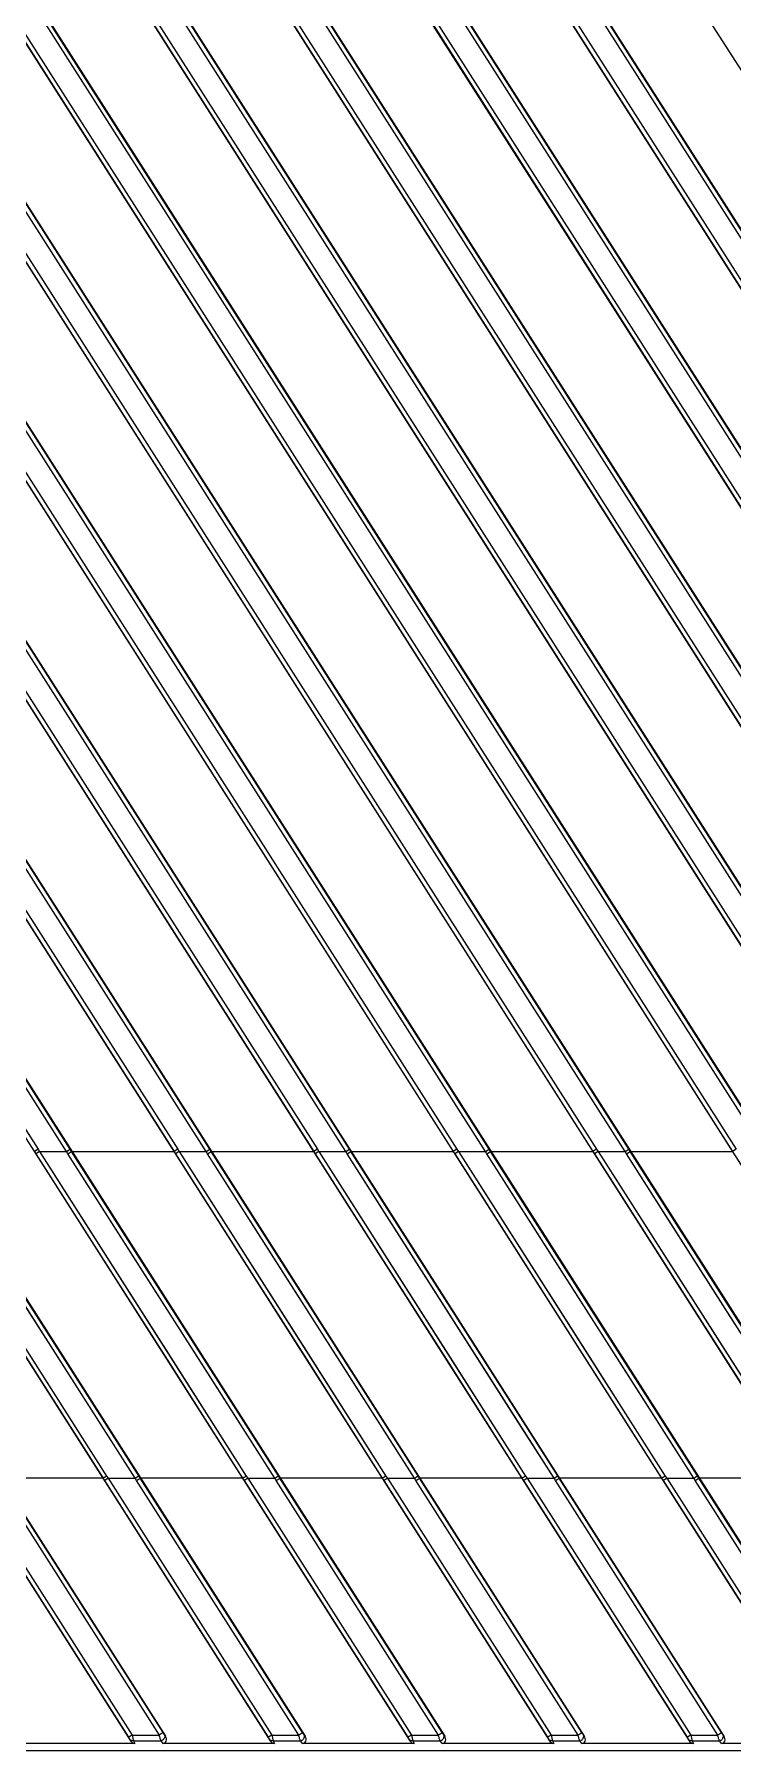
# Model space of a CAD drawing. Header units: millimetres. Extents: x 3299 to 14264, y 1863 to 5555.
# Drawn here: x 4521.5 to 4569.5, y 2501.5 to 2619.7 of the extents above; entities that cross this region are included whole.
import ezdxf

# ---------------------------------------------------------------- set-up
doc = ezdxf.new("R2010")
doc.units = ezdxf.units.MM

msp = doc.modelspace()

# ---------------------------------------------------------------- linework, layer by layer
at = {"color": 7, "linetype": 'Continuous'}
for p, q in [((4448.60312, 2807.84093), (4643.43095, 2502.02249)), ((4447.43, 2798.70152), (4636.11052, 2502.53242)), ((4446.91015, 2795.42296), (4633.71299, 2502.20125)), ((4447.43, 2783.62613), (4626.50644, 2502.53242)), ((4446.91015, 2780.34757), (4624.10891, 2502.20125)), ((4447.43, 2768.55075), (4616.90236, 2502.53242)), ((4446.91015, 2765.27218), (4614.50482, 2502.20125)), ((4447.43, 2753.47536), (4607.29828, 2502.53242)), ((4446.91015, 2750.1968), (4604.90074, 2502.20125)), ((4447.43, 2738.39997), (4597.6942, 2502.53242)), ((4446.91015, 2735.12141), (4595.29666, 2502.20125)), ((4610.10104, 2542.76609), (4487.56876, 2735.10324)), ((4610.35309, 2542.92666), (4487.82081, 2735.26381)), ((4487.56876, 2731.63856), (4607.89379, 2542.76609)), ((4487.82081, 2731.79913), (4608.14585, 2542.92666)), ((4447.43, 2723.32458), (4588.09012, 2502.53242)), ((4446.91015, 2720.04602), (4585.69258, 2502.20125)), ((4600.49696, 2542.76609), (4487.56876, 2720.02785)), ((4600.74901, 2542.92666), (4487.82081, 2720.18842)), ((4487.56876, 2716.56317), (4598.28971, 2542.76609)), ((4487.82081, 2716.72374), (4598.54177, 2542.92666)), ((4447.43, 2708.24919), (4578.48603, 2502.53242)), ((4446.91015, 2704.97063), (4576.0885, 2502.20125)), ((4590.89287, 2542.76609), (4487.56876, 2704.95246)), ((4591.14493, 2542.92666), (4487.82081, 2705.11304)), ((4487.56876, 2701.48778), (4588.68563, 2542.76609)), ((4487.82081, 2701.64836), (4588.93768, 2542.92666)), ((4447.43, 2693.17381), (4568.88195, 2502.53242)), ((4581.54085, 2542.92666), (4487.82081, 2690.03765)), ((4446.91015, 2689.89524), (4566.48442, 2502.20125)), ((4581.28879, 2542.76609), (4487.56876, 2689.87707)), ((4487.82081, 2686.57297), (4579.3336, 2542.92666)), ((4487.56876, 2686.41239), (4579.08155, 2542.76609)), ((4447.43, 2678.09842), (4559.27787, 2502.53242)), ((4446.91015, 2674.81986), (4556.88034, 2502.20125)), ((4571.68471, 2542.76609), (4487.56876, 2674.80168)), ((4571.93677, 2542.92666), (4487.82081, 2674.96226)), ((4487.56876, 2671.337), (4569.47747, 2542.76609)), ((4487.82081, 2671.49758), (4569.72952, 2542.92666)), ((4447.43, 2663.02303), (4549.67379, 2502.53242)), ((4446.91015, 2659.74447), (4547.27626, 2502.20125)), ((4562.08063, 2542.76609), (4487.56876, 2659.7263)), ((4562.33269, 2542.92666), (4487.82081, 2659.88687)), ((4487.56876, 2656.26162), (4559.87339, 2542.76609)), ((4487.82081, 2656.42219), (4560.12544, 2542.92666)), ((4447.43, 2647.94764), (4540.06971, 2502.53242)), ((4446.91015, 2644.66908), (4537.67217, 2502.20125)), ((4552.47655, 2542.76609), (4487.56876, 2644.65091)), ((4552.7286, 2542.92666), (4487.82081, 2644.81149)), ((4487.56876, 2641.18623), (4550.2693, 2542.76609)), ((4487.82081, 2641.34681), (4550.52136, 2542.92666)), ((4447.43, 2632.87225), (4530.46563, 2502.53242)), ((4446.91015, 2629.59369), (4528.06809, 2502.20125)), ((4542.87247, 2542.76609), (4487.56876, 2629.57552)), ((4543.12452, 2542.92666), (4487.82081, 2629.7361)), ((4487.82081, 2626.27142), (4540.91728, 2542.92666)), ((4487.56876, 2626.11084), (4540.66522, 2542.76609)), ((4533.26839, 2542.76609), (4487.56876, 2614.50013)), ((4533.52044, 2542.92666), (4487.82081, 2614.66071)), ((4487.56876, 2611.03545), (4531.06114, 2542.76609)), ((4487.82081, 2611.19603), (4531.3132, 2542.92666)), ((4523.66431, 2542.76609), (4487.56876, 2599.42475)), ((4523.91636, 2542.92666), (4487.82081, 2599.58532)), ((4487.82081, 2596.12064), (4521.70912, 2542.92666)), ((4511.95529, 2542.6055), (4526.17754, 2520.28247)), ((4512.20734, 2542.76609), (4526.429, 2520.4291)), ((4528.38364, 2520.26919), (4514.16253, 2542.6054)), ((4528.63628, 2520.44382), (4514.41458, 2542.76609)), ((4521.70912, 2542.92666), (4521.45706, 2542.76609)), ((4521.45706, 2542.76609), (4521.55937, 2542.6055)), ((4521.81142, 2542.76609), (4521.55937, 2542.6055)), ((4521.55937, 2542.6055), (4535.78162, 2520.28247)), ((4521.55937, 2542.6055), (4526.07596, 2535.51633)), ((4521.70912, 2542.92666), (4521.81142, 2542.76609)), ((4521.81142, 2542.76609), (4536.03309, 2520.4291)), ((4521.81142, 2542.76609), (4526.32782, 2535.67248)), ((4521.81142, 2542.76609), (4523.66431, 2542.76609)), ((4523.66431, 2542.76609), (4523.91636, 2542.92666)), ((4523.76661, 2542.6054), (4523.66431, 2542.76609)), ((4523.76661, 2542.6054), (4524.01866, 2542.76609)), ((4537.98772, 2520.26919), (4523.76661, 2542.6054)), ((4528.96785, 2534.43615), (4523.76661, 2542.6054)), ((4524.01866, 2542.76609), (4523.91636, 2542.92666)), ((4538.24036, 2520.44382), (4524.01866, 2542.76609)), ((4529.22012, 2534.60193), (4524.01866, 2542.76609)), ((4524.01866, 2542.76609), (4531.06114, 2542.76609)), ((4531.3132, 2542.92666), (4531.06114, 2542.76609)), ((4531.06114, 2542.76609), (4531.16345, 2542.6055)), ((4531.4155, 2542.76609), (4531.16345, 2542.6055)), ((4531.16345, 2542.6055), (4545.38571, 2520.28247)), ((4531.16345, 2542.6055), (4535.68004, 2535.51633)), ((4531.3132, 2542.92666), (4531.4155, 2542.76609)), ((4531.4155, 2542.76609), (4545.63717, 2520.4291)), ((4531.4155, 2542.76609), (4535.9319, 2535.67248)), ((4531.4155, 2542.76609), (4533.26839, 2542.76609)), ((4533.26839, 2542.76609), (4533.52044, 2542.92666)), ((4533.37069, 2542.6054), (4533.26839, 2542.76609)), ((4533.37069, 2542.6054), (4533.62274, 2542.76609)), ((4547.5918, 2520.26919), (4533.37069, 2542.6054)), ((4538.57193, 2534.43615), (4533.37069, 2542.6054)), ((4533.62274, 2542.76609), (4533.52044, 2542.92666)), ((4547.84444, 2520.44382), (4533.62274, 2542.76609)), ((4538.8242, 2534.60193), (4533.62274, 2542.76609)), ((4533.62274, 2542.76609), (4540.66522, 2542.76609)), ((4540.91728, 2542.92666), (4540.66522, 2542.76609)), ((4540.66522, 2542.76609), (4540.76753, 2542.6055)), ((4541.01958, 2542.76609), (4540.76753, 2542.6055)), ((4540.76753, 2542.6055), (4545.28412, 2535.51633)), ((4540.76753, 2542.6055), (4554.98979, 2520.28247)), ((4540.91728, 2542.92666), (4541.01958, 2542.76609)), ((4541.01958, 2542.76609), (4545.53598, 2535.67248)), ((4541.01958, 2542.76609), (4555.24125, 2520.4291)), ((4541.01958, 2542.76609), (4542.87247, 2542.76609)), ((4542.87247, 2542.76609), (4543.12452, 2542.92666)), ((4542.97477, 2542.6054), (4542.87247, 2542.76609)), ((4542.97477, 2542.6054), (4543.22682, 2542.76609)), ((4557.19588, 2520.26919), (4542.97477, 2542.6054)), ((4543.22682, 2542.76609), (4543.12452, 2542.92666)), ((4557.44852, 2520.44382), (4543.22682, 2542.76609)), ((4548.42828, 2534.60193), (4543.22682, 2542.76609)), ((4543.22682, 2542.76609), (4550.2693, 2542.76609)), ((4550.52136, 2542.92666), (4550.2693, 2542.76609)), ((4550.2693, 2542.76609), (4550.37161, 2542.6055)), ((4550.62366, 2542.76609), (4550.37161, 2542.6055)), ((4550.37161, 2542.6055), (4564.59387, 2520.28247)), ((4550.52136, 2542.92666), (4550.62366, 2542.76609)), ((4550.62366, 2542.76609), (4564.84533, 2520.4291)), ((4550.62366, 2542.76609), (4555.14006, 2535.67248)), ((4550.62366, 2542.76609), (4552.47655, 2542.76609)), ((4552.47655, 2542.76609), (4552.7286, 2542.92666)), ((4552.57885, 2542.6054), (4552.47655, 2542.76609)), ((4552.57885, 2542.6054), (4552.83091, 2542.76609)), ((4566.79996, 2520.26919), (4552.57885, 2542.6054)), ((4557.78009, 2534.43615), (4552.57885, 2542.6054)), ((4552.83091, 2542.76609), (4552.7286, 2542.92666)), ((4567.0526, 2520.44382), (4552.83091, 2542.76609)), ((4552.83091, 2542.76609), (4559.87339, 2542.76609)), ((4560.12544, 2542.92666), (4559.87339, 2542.76609)), ((4559.87339, 2542.76609), (4559.97569, 2542.6055)), ((4560.22774, 2542.76609), (4559.97569, 2542.6055)), ((4559.97569, 2542.6055), (4574.19795, 2520.28247)), ((4559.97569, 2542.6055), (4564.49228, 2535.51633)), ((4560.12544, 2542.92666), (4560.22774, 2542.76609)), ((4560.22774, 2542.76609), (4574.44941, 2520.4291)), ((4560.22774, 2542.76609), (4564.74414, 2535.67248)), ((4560.22774, 2542.76609), (4562.08063, 2542.76609)), ((4562.08063, 2542.76609), (4562.33269, 2542.92666)), ((4562.18293, 2542.6054), (4562.08063, 2542.76609)), ((4562.18293, 2542.6054), (4562.43499, 2542.76609)), ((4576.40404, 2520.26919), (4562.18293, 2542.6054)), ((4562.43499, 2542.76609), (4562.33269, 2542.92666)), ((4576.65669, 2520.44382), (4562.43499, 2542.76609)), ((4567.63644, 2534.60193), (4562.43499, 2542.76609)), ((4562.43499, 2542.76609), (4569.47747, 2542.76609)), ((4569.72952, 2542.92666), (4569.47747, 2542.76609)), ((4526.07596, 2535.51633), (4530.58266, 2528.44267)), ((4526.32782, 2535.67248), (4530.83434, 2528.5944)), ((4535.68004, 2535.51633), (4540.18674, 2528.44267)), ((4535.9319, 2535.67248), (4540.43842, 2528.5944)), ((4545.28412, 2535.51633), (4549.79082, 2528.44267)), ((4545.53598, 2535.67248), (4550.0425, 2528.5944)), ((4564.49228, 2535.51633), (4568.99899, 2528.44267)), ((4564.74414, 2535.67248), (4569.25066, 2528.5944)), ((4523.87002, 2527.35845), (4519.36377, 2534.43615)), ((4533.4741, 2527.35845), (4528.96785, 2534.43615)), ((4533.72656, 2527.52866), (4529.22012, 2534.60193)), ((4543.07819, 2527.35845), (4538.57193, 2534.43615)), ((4543.33064, 2527.52866), (4538.8242, 2534.60193)), ((4552.93472, 2527.52866), (4548.42828, 2534.60193)), ((4562.28635, 2527.35845), (4557.78009, 2534.43615)), ((4554.89329, 2523.88574), (4550.47191, 2530.83012)), ((4564.74991, 2524.05812), (4560.32836, 2530.99816)), ((4521.23026, 2528.5944), (4526.429, 2520.4291)), ((4530.58266, 2528.44267), (4535.78162, 2520.28247)), ((4530.83434, 2528.5944), (4536.03309, 2520.4291)), ((4540.18674, 2528.44267), (4545.38571, 2520.28247)), ((4540.43842, 2528.5944), (4545.63717, 2520.4291)), ((4549.79082, 2528.44267), (4554.98979, 2520.28247)), ((4550.0425, 2528.5944), (4555.24125, 2520.4291)), ((4568.99899, 2528.44267), (4574.19795, 2520.28247)), ((4569.25066, 2528.5944), (4574.44941, 2520.4291)), ((4528.38364, 2520.26919), (4523.87002, 2527.35845)), ((4528.63628, 2520.44382), (4524.12248, 2527.52866)), ((4537.98772, 2520.26919), (4533.4741, 2527.35845)), ((4538.24036, 2520.44382), (4533.72656, 2527.52866)), ((4547.5918, 2520.26919), (4543.07819, 2527.35845)), ((4547.84444, 2520.44382), (4543.33064, 2527.52866)), ((4557.44852, 2520.44382), (4552.93472, 2527.52866)), ((4566.79996, 2520.26919), (4562.28635, 2527.35845)), ((4557.19588, 2520.26919), (4554.89329, 2523.88574)), ((4567.0526, 2520.44382), (4564.74991, 2524.05812)), ((4516.67527, 2520.12267), (4527.93164, 2502.45371)), ((4516.92673, 2520.26919), (4528.1831, 2502.60023)), ((4518.88143, 2520.10929), (4530.03593, 2502.60023)), ((4519.13407, 2520.28392), (4530.28858, 2502.77486)), ((4519.15015, 2520.29416), (4526.14572, 2520.29416)), ((4526.14572, 2520.29416), (4526.17754, 2520.28247)), ((4526.17754, 2520.28247), (4526.27935, 2520.12267)), ((4526.27935, 2520.12267), (4537.53572, 2502.45371)), ((4526.429, 2520.4291), (4526.53081, 2520.26919)), ((4526.53081, 2520.26919), (4537.78718, 2502.60023)), ((4526.53081, 2520.26919), (4528.38364, 2520.26919)), ((4528.48551, 2520.10929), (4528.38364, 2520.26919)), ((4539.64001, 2502.60023), (4528.48551, 2520.10929)), ((4528.73815, 2520.28392), (4528.63628, 2520.44382)), ((4528.75423, 2520.29416), (4528.73815, 2520.28392)), ((4539.89266, 2502.77486), (4528.73815, 2520.28392)), ((4528.75423, 2520.29416), (4535.7498, 2520.29416)), ((4535.7498, 2520.29416), (4535.78162, 2520.28247)), ((4535.78162, 2520.28247), (4535.88343, 2520.12267)), ((4535.88343, 2520.12267), (4547.1398, 2502.45371)), ((4536.03309, 2520.4291), (4536.13489, 2520.26919)), ((4536.13489, 2520.26919), (4547.39126, 2502.60023)), ((4536.13489, 2520.26919), (4537.98772, 2520.26919)), ((4538.08959, 2520.10929), (4537.98772, 2520.26919)), ((4549.24409, 2502.60023), (4538.08959, 2520.10929)), ((4538.34224, 2520.28392), (4538.24036, 2520.44382)), ((4538.35831, 2520.29416), (4538.34224, 2520.28392)), ((4549.49674, 2502.77486), (4538.34224, 2520.28392)), ((4538.35831, 2520.29416), (4545.35388, 2520.29416)), ((4545.35388, 2520.29416), (4545.38571, 2520.28247)), ((4545.38571, 2520.28247), (4545.48751, 2520.12267)), ((4545.48751, 2520.12267), (4556.74388, 2502.45371)), ((4545.63717, 2520.4291), (4545.73897, 2520.26919)), ((4545.73897, 2520.26919), (4556.99534, 2502.60023)), ((4545.73897, 2520.26919), (4547.5918, 2520.26919)), ((4547.69367, 2520.10929), (4547.5918, 2520.26919)), ((4558.84817, 2502.60023), (4547.69367, 2520.10929)), ((4547.94632, 2520.28392), (4547.84444, 2520.44382)), ((4547.9624, 2520.29416), (4547.94632, 2520.28392)), ((4559.10082, 2502.77486), (4547.94632, 2520.28392)), ((4547.9624, 2520.29416), (4554.95796, 2520.29416)), ((4554.95796, 2520.29416), (4554.98979, 2520.28247)), ((4554.98979, 2520.28247), (4555.09159, 2520.12267)), ((4555.09159, 2520.12267), (4566.34796, 2502.45371)), ((4555.24125, 2520.4291), (4555.34305, 2520.26919)), ((4555.34305, 2520.26919), (4566.59942, 2502.60023)), ((4555.34305, 2520.26919), (4557.19588, 2520.26919)), ((4557.29775, 2520.10929), (4557.19588, 2520.26919)), ((4568.45226, 2502.60023), (4557.29775, 2520.10929)), ((4557.5504, 2520.28392), (4557.44852, 2520.44382)), ((4557.56648, 2520.29416), (4557.5504, 2520.28392)), ((4568.7049, 2502.77486), (4557.5504, 2520.28392)), ((4557.56648, 2520.29416), (4564.56204, 2520.29416)), ((4564.56204, 2520.29416), (4564.59387, 2520.28247)), ((4564.59387, 2520.28247), (4564.69568, 2520.12267)), ((4564.69568, 2520.12267), (4575.95205, 2502.45371)), ((4564.84533, 2520.4291), (4564.94714, 2520.26919)), ((4564.94714, 2520.26919), (4576.20351, 2502.60023)), ((4564.94714, 2520.26919), (4566.79996, 2520.26919)), ((4566.90183, 2520.10929), (4566.79996, 2520.26919)), ((4578.05634, 2502.60023), (4566.90183, 2520.10929)), ((4567.15448, 2520.28392), (4567.0526, 2520.44382)), ((4567.17056, 2520.29416), (4567.15448, 2520.28392)), ((4578.30898, 2502.77486), (4567.15448, 2520.28392)), ((4567.17056, 2520.29416), (4574.16612, 2520.29416)), ((4528.02511, 2502.2926), (4528.06809, 2502.20125)), ((4528.1831, 2502.60023), (4530.03593, 2502.60023)), ((4528.27657, 2502.19746), (4528.3589, 2502.02249)), ((4528.27657, 2502.19746), (4530.14769, 2502.19746)), ((4530.14769, 2502.19746), (4530.28817, 2502.02249)), ((4530.40033, 2502.61375), (4530.46563, 2502.53242)), ((4537.62919, 2502.2926), (4537.67217, 2502.20125)), ((4537.78718, 2502.60023), (4539.64001, 2502.60023)), ((4537.88065, 2502.19746), (4537.96298, 2502.02249)), ((4537.88065, 2502.19746), (4539.75177, 2502.19746)), ((4539.89225, 2502.02249), (4539.75177, 2502.19746)), ((4540.06971, 2502.53242), (4540.00441, 2502.61375)), ((4547.23328, 2502.2926), (4547.27626, 2502.20125)), ((4547.39126, 2502.60023), (4549.24409, 2502.60023)), ((4547.48474, 2502.19746), (4547.56706, 2502.02249)), ((4547.48474, 2502.19746), (4549.35585, 2502.19746)), ((4549.49633, 2502.02249), (4549.35585, 2502.19746)), ((4549.67379, 2502.53242), (4549.6085, 2502.61375)), ((4556.83736, 2502.2926), (4556.88034, 2502.20125)), ((4556.99534, 2502.60023), (4558.84817, 2502.60023)), ((4557.08882, 2502.19746), (4557.17114, 2502.02249)), ((4557.08882, 2502.19746), (4558.95993, 2502.19746)), ((4559.10041, 2502.02249), (4558.95993, 2502.19746)), ((4559.27787, 2502.53242), (4559.21258, 2502.61375)), ((4566.44144, 2502.2926), (4566.48442, 2502.20125)), ((4566.59942, 2502.60023), (4568.45226, 2502.60023)), ((4566.6929, 2502.19746), (4566.77522, 2502.02249)), ((4566.6929, 2502.19746), (4568.56401, 2502.19746)), ((4568.70449, 2502.02249), (4568.56401, 2502.19746)), ((4568.88195, 2502.53242), (4568.81666, 2502.61375)), ((5046.32578, 2501.52311), (4446.32578, 2501.52311)), ((4528.3589, 2502.02249), (4520.68409, 2502.02249)), ((4537.96298, 2502.02249), (4530.28817, 2502.02249)), ((4547.56706, 2502.02249), (4539.89225, 2502.02249)), ((4557.17114, 2502.02249), (4549.49633, 2502.02249)), ((4566.77522, 2502.02249), (4559.10041, 2502.02249)), ((4576.3793, 2502.02249), (4568.70449, 2502.02249))]:
    msp.add_line(p, q, dxfattribs=at)
for points in [[(4524.12248, 2527.52866), (4519.61604, 2534.60193), (4517.14661, 2538.47792), (4514.41458, 2542.76609)], [(4550.47191, 2530.83012), (4545.70669, 2538.31455), (4542.97477, 2542.6054)], [(4550.37161, 2542.6055), (4554.8882, 2535.51633), (4557.09908, 2532.04616)], [(4560.32836, 2530.99816), (4555.56294, 2538.47792), (4552.83091, 2542.76609)], [(4569.68008, 2530.83012), (4564.91485, 2538.31455), (4562.18293, 2542.6054)], [(4555.14006, 2535.67248), (4559.64658, 2528.5944), (4562.11509, 2524.71729), (4564.84533, 2520.4291)], [(4574.35399, 2524.05812), (4569.93244, 2530.99816), (4567.63644, 2534.60193)], [(4518.68275, 2532.04616), (4523.44719, 2524.56798), (4526.17754, 2520.28247)], [(4557.09908, 2532.04616), (4561.86351, 2524.56798), (4564.59387, 2520.28247)]]:
    msp.add_lwpolyline(points, dxfattribs=at)
for centre, major_axis, ratio, start_param, end_param in [((4528.3095, 2502.38411), (-0.14927, 0.34104), 0.805683514, -4.521249927, -3.480622435), ((4530.20388, 2502.38411), (-0.2343, 0.31404), 0.765335152, -3.660420823, -1.66704961), ((4537.91358, 2502.38411), (-0.14927, 0.34104), 0.805683514, -4.521249927, -3.480622435), ((4539.80796, 2502.38411), (-0.2343, 0.31404), 0.765335152, -3.660420823, -1.66704961), ((4547.51767, 2502.38411), (-0.14927, 0.34104), 0.805683514, -4.521249927, -3.480622435), ((4549.41204, 2502.38411), (-0.2343, 0.31404), 0.765335152, -3.660420823, -1.66704961), ((4557.12175, 2502.38411), (-0.14927, 0.34104), 0.805683514, -4.521249927, -3.480622435), ((4559.01612, 2502.38411), (-0.2343, 0.31404), 0.765335152, -3.660420823, -1.66704961), ((4566.72583, 2502.38411), (-0.14927, 0.34104), 0.805683514, -4.521249927, -3.480622435), ((4568.6202, 2502.38411), (-0.2343, 0.31404), 0.765335152, -3.660420823, -1.66704961)]:
    msp.add_ellipse(centre, major_axis=major_axis, ratio=ratio, start_param=start_param, end_param=end_param, dxfattribs=at)
for points, knots in [([(4526.429, 2520.4291), (4526.41376, 2520.41941), (4526.38379, 2520.40052), (4526.33996, 2520.37337), (4526.29908, 2520.34854), (4526.26744, 2520.32977), (4526.24459, 2520.31655), (4526.22969, 2520.3081), (4526.21645, 2520.30077), (4526.20497, 2520.29462), (4526.19534, 2520.2897), (4526.18766, 2520.28605), (4526.18247, 2520.28385), (4526.17931, 2520.28282), (4526.17807, 2520.28253), (4526.17754, 2520.28247)], [0, 0, 0, 0, 0.185900813, 0.364797314, 0.530712235, 0.678227766, 0.743534574, 0.802468217, 0.854558306, 0.899370511, 0.936551728, 0.96582274, 0.986978238, 0.994497426, 1, 1, 1, 1]), ([(4526.53081, 2520.26919), (4526.51557, 2520.25951), (4526.4856, 2520.24062), (4526.44178, 2520.21348), (4526.4009, 2520.18867), (4526.36926, 2520.16991), (4526.34641, 2520.1567), (4526.33152, 2520.14826), (4526.31827, 2520.14093), (4526.30679, 2520.13479), (4526.29716, 2520.12988), (4526.28947, 2520.12623), (4526.28428, 2520.12404), (4526.28112, 2520.12302), (4526.27988, 2520.12273), (4526.27935, 2520.12267)], [0, 0, 0, 0, 0.185903984, 0.364798973, 0.530709489, 0.678219518, 0.74352373, 0.802455175, 0.854543687, 0.89935518, 0.936536837, 0.965809841, 0.986969618, 0.994492335, 1, 1, 1, 1]), ([(4528.38364, 2520.26919), (4528.39951, 2520.27928), (4528.4307, 2520.29927), (4528.47597, 2520.32881), (4528.51798, 2520.35675), (4528.55019, 2520.37866), (4528.5732, 2520.39468), (4528.58806, 2520.40522), (4528.60112, 2520.41468), (4528.61223, 2520.42297), (4528.62133, 2520.43002), (4528.62831, 2520.43576), (4528.63276, 2520.43975), (4528.63516, 2520.4423), (4528.63599, 2520.44335), (4528.63628, 2520.44382)], [0, 0, 0, 0, 0.183496316, 0.361452218, 0.527479148, 0.675749457, 0.741550859, 0.800995856, 0.853573976, 0.898813284, 0.936329475, 0.965817465, 0.987050763, 0.994552784, 1, 1, 1, 1]), ([(4528.48551, 2520.10929), (4528.50138, 2520.11938), (4528.53257, 2520.13937), (4528.57785, 2520.16891), (4528.61985, 2520.19685), (4528.65206, 2520.21876), (4528.67507, 2520.23477), (4528.68994, 2520.24531), (4528.70299, 2520.25477), (4528.71411, 2520.26306), (4528.7232, 2520.27011), (4528.73019, 2520.27585), (4528.73463, 2520.27984), (4528.73704, 2520.2824), (4528.73786, 2520.28344), (4528.73815, 2520.28392)], [0, 0, 0, 0, 0.183496357, 0.361452269, 0.527479188, 0.675749476, 0.741550865, 0.80099585, 0.853573959, 0.898813259, 0.936329447, 0.965817437, 0.987050743, 0.994552772, 1, 1, 1, 1]), ([(4536.03309, 2520.4291), (4536.01784, 2520.41941), (4535.98787, 2520.40052), (4535.94404, 2520.37337), (4535.90316, 2520.34854), (4535.87152, 2520.32977), (4535.84867, 2520.31655), (4535.83378, 2520.3081), (4535.82053, 2520.30077), (4535.80905, 2520.29462), (4535.79942, 2520.2897), (4535.79174, 2520.28605), (4535.78655, 2520.28385), (4535.78339, 2520.28282), (4535.78216, 2520.28253), (4535.78162, 2520.28247)], [0, 0, 0, 0, 0.185900813, 0.364797314, 0.530712235, 0.678227766, 0.743534574, 0.802468217, 0.854558306, 0.899370511, 0.936551728, 0.96582274, 0.986978238, 0.994497426, 1, 1, 1, 1]), ([(4536.13489, 2520.26919), (4536.11965, 2520.25951), (4536.08968, 2520.24062), (4536.04586, 2520.21348), (4536.00498, 2520.18867), (4535.97334, 2520.16991), (4535.9505, 2520.1567), (4535.9356, 2520.14826), (4535.92235, 2520.14093), (4535.91087, 2520.13479), (4535.90124, 2520.12988), (4535.89355, 2520.12623), (4535.88836, 2520.12404), (4535.8852, 2520.12302), (4535.88396, 2520.12273), (4535.88343, 2520.12267)], [0, 0, 0, 0, 0.185903984, 0.364798973, 0.530709489, 0.678219518, 0.74352373, 0.802455175, 0.854543687, 0.89935518, 0.936536837, 0.965809841, 0.986969618, 0.994492335, 1, 1, 1, 1]), ([(4537.98772, 2520.26919), (4538.00359, 2520.27928), (4538.03478, 2520.29927), (4538.08005, 2520.32881), (4538.12206, 2520.35675), (4538.15427, 2520.37866), (4538.17728, 2520.39468), (4538.19215, 2520.40522), (4538.2052, 2520.41468), (4538.21632, 2520.42297), (4538.22541, 2520.43002), (4538.23239, 2520.43576), (4538.23684, 2520.43975), (4538.23924, 2520.4423), (4538.24007, 2520.44335), (4538.24036, 2520.44382)], [0, 0, 0, 0, 0.183496316, 0.361452218, 0.527479148, 0.675749457, 0.741550859, 0.800995856, 0.853573976, 0.898813284, 0.936329475, 0.965817465, 0.987050763, 0.994552784, 1, 1, 1, 1]), ([(4538.08959, 2520.10929), (4538.10546, 2520.11938), (4538.13665, 2520.13937), (4538.18193, 2520.16891), (4538.22393, 2520.19685), (4538.25614, 2520.21876), (4538.27915, 2520.23477), (4538.29402, 2520.24531), (4538.30707, 2520.25477), (4538.31819, 2520.26306), (4538.32728, 2520.27011), (4538.33427, 2520.27585), (4538.33872, 2520.27984), (4538.34112, 2520.2824), (4538.34194, 2520.28344), (4538.34224, 2520.28392)], [0, 0, 0, 0, 0.183496357, 0.361452269, 0.527479188, 0.675749476, 0.741550865, 0.80099585, 0.853573959, 0.898813259, 0.936329447, 0.965817437, 0.987050743, 0.994552772, 1, 1, 1, 1]), ([(4545.63717, 2520.4291), (4545.62193, 2520.41941), (4545.59195, 2520.40052), (4545.54812, 2520.37337), (4545.50725, 2520.34854), (4545.4756, 2520.32977), (4545.45276, 2520.31655), (4545.43786, 2520.3081), (4545.42461, 2520.30077), (4545.41313, 2520.29462), (4545.40351, 2520.2897), (4545.39582, 2520.28605), (4545.39063, 2520.28385), (4545.38747, 2520.28282), (4545.38624, 2520.28253), (4545.38571, 2520.28247)], [0, 0, 0, 0, 0.185900813, 0.364797314, 0.530712235, 0.678227766, 0.743534574, 0.802468217, 0.854558306, 0.899370511, 0.936551728, 0.96582274, 0.986978238, 0.994497426, 1, 1, 1, 1]), ([(4545.73897, 2520.26919), (4545.72373, 2520.25951), (4545.69376, 2520.24062), (4545.64994, 2520.21348), (4545.60907, 2520.18867), (4545.57743, 2520.16991), (4545.55458, 2520.1567), (4545.53968, 2520.14826), (4545.52643, 2520.14093), (4545.51495, 2520.13479), (4545.50532, 2520.12988), (4545.49763, 2520.12623), (4545.49244, 2520.12404), (4545.48928, 2520.12302), (4545.48804, 2520.12273), (4545.48751, 2520.12267)], [0, 0, 0, 0, 0.185903984, 0.364798973, 0.530709489, 0.678219518, 0.74352373, 0.802455175, 0.854543687, 0.89935518, 0.936536837, 0.965809841, 0.986969618, 0.994492335, 1, 1, 1, 1]), ([(4547.5918, 2520.26919), (4547.60767, 2520.27928), (4547.63886, 2520.29927), (4547.68414, 2520.32881), (4547.72614, 2520.35675), (4547.75835, 2520.37866), (4547.78136, 2520.39468), (4547.79623, 2520.40522), (4547.80928, 2520.41468), (4547.8204, 2520.42297), (4547.82949, 2520.43002), (4547.83648, 2520.43576), (4547.84092, 2520.43975), (4547.84332, 2520.4423), (4547.84415, 2520.44335), (4547.84444, 2520.44382)], [0, 0, 0, 0, 0.183496316, 0.361452218, 0.527479148, 0.675749457, 0.741550859, 0.800995856, 0.853573976, 0.898813284, 0.936329475, 0.965817465, 0.987050763, 0.994552784, 1, 1, 1, 1]), ([(4547.69367, 2520.10929), (4547.70954, 2520.11938), (4547.74073, 2520.13937), (4547.78601, 2520.16891), (4547.82802, 2520.19685), (4547.86023, 2520.21876), (4547.88323, 2520.23477), (4547.8981, 2520.24531), (4547.91115, 2520.25477), (4547.92227, 2520.26306), (4547.93137, 2520.27011), (4547.93835, 2520.27585), (4547.9428, 2520.27984), (4547.9452, 2520.2824), (4547.94602, 2520.28344), (4547.94632, 2520.28392)], [0, 0, 0, 0, 0.183496357, 0.361452269, 0.527479188, 0.675749476, 0.741550865, 0.80099585, 0.853573959, 0.898813259, 0.936329447, 0.965817437, 0.987050743, 0.994552772, 1, 1, 1, 1]), ([(4555.24125, 2520.4291), (4555.22601, 2520.41941), (4555.19603, 2520.40052), (4555.1522, 2520.37337), (4555.11133, 2520.34854), (4555.07969, 2520.32977), (4555.05684, 2520.31655), (4555.04194, 2520.3081), (4555.02869, 2520.30077), (4555.01721, 2520.29462), (4555.00759, 2520.2897), (4554.9999, 2520.28605), (4554.99471, 2520.28385), (4554.99155, 2520.28282), (4554.99032, 2520.28253), (4554.98979, 2520.28247)], [0, 0, 0, 0, 0.185900813, 0.364797314, 0.530712235, 0.678227766, 0.743534574, 0.802468217, 0.854558306, 0.899370511, 0.936551728, 0.96582274, 0.986978238, 0.994497426, 1, 1, 1, 1]), ([(4555.34305, 2520.26919), (4555.32782, 2520.25951), (4555.29784, 2520.24062), (4555.25402, 2520.21348), (4555.21315, 2520.18867), (4555.18151, 2520.16991), (4555.15866, 2520.1567), (4555.14376, 2520.14826), (4555.13051, 2520.14093), (4555.11903, 2520.13479), (4555.1094, 2520.12988), (4555.10172, 2520.12623), (4555.09652, 2520.12404), (4555.09336, 2520.12302), (4555.09213, 2520.12273), (4555.09159, 2520.12267)], [0, 0, 0, 0, 0.185903984, 0.364798973, 0.530709489, 0.678219518, 0.74352373, 0.802455175, 0.854543687, 0.89935518, 0.936536837, 0.965809841, 0.986969618, 0.994492335, 1, 1, 1, 1]), ([(4557.19588, 2520.26919), (4557.21175, 2520.27928), (4557.24294, 2520.29927), (4557.28822, 2520.32881), (4557.33022, 2520.35675), (4557.36243, 2520.37866), (4557.38544, 2520.39468), (4557.40031, 2520.40522), (4557.41336, 2520.41468), (4557.42448, 2520.42297), (4557.43357, 2520.43002), (4557.44056, 2520.43576), (4557.445, 2520.43975), (4557.4474, 2520.4423), (4557.44823, 2520.44335), (4557.44852, 2520.44382)], [0, 0, 0, 0, 0.183496316, 0.361452218, 0.527479148, 0.675749457, 0.741550859, 0.800995856, 0.853573976, 0.898813284, 0.936329475, 0.965817465, 0.987050763, 0.994552784, 1, 1, 1, 1]), ([(4557.29775, 2520.10929), (4557.31363, 2520.11938), (4557.34481, 2520.13937), (4557.39009, 2520.16891), (4557.4321, 2520.19685), (4557.46431, 2520.21876), (4557.48731, 2520.23477), (4557.50218, 2520.24531), (4557.51523, 2520.25477), (4557.52635, 2520.26306), (4557.53545, 2520.27011), (4557.54243, 2520.27585), (4557.54688, 2520.27984), (4557.54928, 2520.2824), (4557.5501, 2520.28344), (4557.5504, 2520.28392)], [0, 0, 0, 0, 0.183496357, 0.361452269, 0.527479188, 0.675749476, 0.741550865, 0.80099585, 0.853573959, 0.898813259, 0.936329447, 0.965817437, 0.987050743, 0.994552772, 1, 1, 1, 1]), ([(4564.84533, 2520.4291), (4564.83009, 2520.41941), (4564.80011, 2520.40052), (4564.75628, 2520.37337), (4564.71541, 2520.34854), (4564.68377, 2520.32977), (4564.66092, 2520.31655), (4564.64602, 2520.3081), (4564.63277, 2520.30077), (4564.62129, 2520.29462), (4564.61167, 2520.2897), (4564.60398, 2520.28605), (4564.59879, 2520.28385), (4564.59564, 2520.28282), (4564.5944, 2520.28253), (4564.59387, 2520.28247)], [0, 0, 0, 0, 0.185900813, 0.364797314, 0.530712235, 0.678227766, 0.743534574, 0.802468217, 0.854558306, 0.899370511, 0.936551728, 0.96582274, 0.986978238, 0.994497426, 1, 1, 1, 1]), ([(4564.94714, 2520.26919), (4564.9319, 2520.25951), (4564.90192, 2520.24062), (4564.8581, 2520.21348), (4564.81723, 2520.18867), (4564.78559, 2520.16991), (4564.76274, 2520.1567), (4564.74784, 2520.14826), (4564.73459, 2520.14093), (4564.72311, 2520.13479), (4564.71349, 2520.12988), (4564.7058, 2520.12623), (4564.7006, 2520.12404), (4564.69744, 2520.12302), (4564.69621, 2520.12273), (4564.69568, 2520.12267)], [0, 0, 0, 0, 0.185903984, 0.364798973, 0.530709489, 0.678219518, 0.74352373, 0.802455175, 0.854543687, 0.89935518, 0.936536837, 0.965809841, 0.986969618, 0.994492335, 1, 1, 1, 1]), ([(4566.79996, 2520.26919), (4566.81584, 2520.27928), (4566.84702, 2520.29927), (4566.8923, 2520.32881), (4566.9343, 2520.35675), (4566.96651, 2520.37866), (4566.98952, 2520.39468), (4567.00439, 2520.40522), (4567.01744, 2520.41468), (4567.02856, 2520.42297), (4567.03765, 2520.43002), (4567.04464, 2520.43576), (4567.04908, 2520.43975), (4567.05149, 2520.4423), (4567.05231, 2520.44335), (4567.0526, 2520.44382)], [0, 0, 0, 0, 0.183496316, 0.361452218, 0.527479148, 0.675749457, 0.741550859, 0.800995856, 0.853573976, 0.898813284, 0.936329475, 0.965817465, 0.987050763, 0.994552784, 1, 1, 1, 1]), ([(4566.90183, 2520.10929), (4566.91771, 2520.11938), (4566.94889, 2520.13937), (4566.99417, 2520.16891), (4567.03618, 2520.19685), (4567.06839, 2520.21876), (4567.0914, 2520.23477), (4567.10626, 2520.24531), (4567.11932, 2520.25477), (4567.13043, 2520.26306), (4567.13953, 2520.27011), (4567.14651, 2520.27585), (4567.15096, 2520.27984), (4567.15336, 2520.2824), (4567.15419, 2520.28344), (4567.15448, 2520.28392)], [0, 0, 0, 0, 0.183496357, 0.361452269, 0.527479188, 0.675749476, 0.741550865, 0.80099585, 0.853573959, 0.898813259, 0.936329447, 0.965817437, 0.987050743, 0.994552772, 1, 1, 1, 1]), ([(4528.1831, 2502.60023), (4528.16786, 2502.59055), (4528.13789, 2502.57166), (4528.09406, 2502.54452), (4528.05319, 2502.51971), (4528.02155, 2502.50095), (4527.9987, 2502.48774), (4527.9838, 2502.47929), (4527.97056, 2502.47197), (4527.95907, 2502.46583), (4527.94945, 2502.46092), (4527.94176, 2502.45727), (4527.93657, 2502.45508), (4527.93341, 2502.45405), (4527.93217, 2502.45377), (4527.93164, 2502.45371)], [0, 0, 0, 0, 0.185903979, 0.364798963, 0.530709475, 0.6782195, 0.743523711, 0.802455156, 0.854543667, 0.899355161, 0.936536819, 0.965809826, 0.986969607, 0.994492329, 1, 1, 1, 1]), ([(4527.93164, 2502.45371), (4527.94126, 2502.4386), (4527.95978, 2502.409), (4527.98552, 2502.36608), (4528.00461, 2502.33248), (4528.01736, 2502.30844), (4528.02274, 2502.29763), (4528.02511, 2502.2926)], [0, 0, 0, 0, 0.288364858, 0.562002378, 0.805684411, 0.910388264, 1, 1, 1, 1]), ([(4528.27657, 2502.19746), (4528.25177, 2502.19433), (4528.20232, 2502.19356), (4528.13164, 2502.20982), (4528.07027, 2502.24261), (4528.03802, 2502.27484), (4528.02511, 2502.2926)], [0, 0, 0, 0, 0.266688167, 0.52221526, 0.765822577, 1, 1, 1, 1]), ([(4528.1831, 2502.60023), (4528.19318, 2502.56069), (4528.2123, 2502.48419), (4528.23834, 2502.37536), (4528.25712, 2502.29237), (4528.26931, 2502.23466), (4528.27437, 2502.20921), (4528.27657, 2502.19746)], [0, 0, 0, 0, 0.296021926, 0.572054285, 0.811812285, 0.913253891, 1, 1, 1, 1]), ([(4530.28858, 2502.77486), (4530.28828, 2502.77438), (4530.28746, 2502.77333), (4530.28506, 2502.77078), (4530.28061, 2502.76679), (4530.27362, 2502.76105), (4530.26453, 2502.754), (4530.25341, 2502.74571), (4530.24036, 2502.73625), (4530.22549, 2502.72571), (4530.20248, 2502.7097), (4530.17027, 2502.68779), (4530.12827, 2502.65985), (4530.08299, 2502.63031), (4530.0518, 2502.61032), (4530.03593, 2502.60023)], [0, 0, 0, 0, 0.00544723, 0.012949261, 0.034182569, 0.06367056, 0.101186749, 0.146426049, 0.199004158, 0.258449143, 0.324250531, 0.472520817, 0.638547735, 0.816503645, 1, 1, 1, 1]), ([(4530.03593, 2502.60023), (4530.04608, 2502.56042), (4530.06604, 2502.48354), (4530.0955, 2502.37459), (4530.12228, 2502.28005), (4530.1396, 2502.22268), (4530.14769, 2502.19746)], [0, 0, 0, 0, 0.294855474, 0.57001457, 0.809899872, 1, 1, 1, 1]), ([(4530.40033, 2502.61375), (4530.40988, 2502.59613), (4530.42373, 2502.55667), (4530.42661, 2502.49262), (4530.41231, 2502.42665), (4530.38195, 2502.36271), (4530.33751, 2502.30446), (4530.28163, 2502.2553), (4530.21769, 2502.21813), (4530.17114, 2502.20251), (4530.14769, 2502.19746)], [0, 0, 0, 0, 0.108445555, 0.222206399, 0.342834075, 0.470077025, 0.60223167, 0.736633624, 0.870190558, 1, 1, 1, 1]), ([(4530.28858, 2502.77486), (4530.29855, 2502.75921), (4530.31826, 2502.72884), (4530.34744, 2502.68562), (4530.37449, 2502.64739), (4530.39204, 2502.62407), (4530.40033, 2502.61375)], [0, 0, 0, 0, 0.283805226, 0.553750684, 0.797460182, 1, 1, 1, 1]), ([(4537.78718, 2502.60023), (4537.77194, 2502.59055), (4537.74197, 2502.57166), (4537.69815, 2502.54452), (4537.65727, 2502.51971), (4537.62563, 2502.50095), (4537.60278, 2502.48774), (4537.58789, 2502.47929), (4537.57464, 2502.47197), (4537.56316, 2502.46583), (4537.55353, 2502.46092), (4537.54584, 2502.45727), (4537.54065, 2502.45508), (4537.53749, 2502.45405), (4537.53625, 2502.45377), (4537.53572, 2502.45371)], [0, 0, 0, 0, 0.185903979, 0.364798963, 0.530709475, 0.6782195, 0.743523711, 0.802455156, 0.854543667, 0.899355161, 0.936536819, 0.965809826, 0.986969607, 0.994492329, 1, 1, 1, 1]), ([(4537.53572, 2502.45371), (4537.54534, 2502.4386), (4537.56386, 2502.409), (4537.5896, 2502.36608), (4537.6087, 2502.33248), (4537.62145, 2502.30844), (4537.62682, 2502.29763), (4537.62919, 2502.2926)], [0, 0, 0, 0, 0.288364858, 0.562002378, 0.805684411, 0.910388264, 1, 1, 1, 1]), ([(4537.88065, 2502.19746), (4537.85586, 2502.19433), (4537.8064, 2502.19356), (4537.73572, 2502.20982), (4537.67435, 2502.24261), (4537.6421, 2502.27484), (4537.62919, 2502.2926)], [0, 0, 0, 0, 0.266688167, 0.52221526, 0.765822577, 1, 1, 1, 1]), ([(4537.78718, 2502.60023), (4537.79726, 2502.56069), (4537.81638, 2502.48419), (4537.84242, 2502.37536), (4537.8612, 2502.29237), (4537.87339, 2502.23466), (4537.87846, 2502.20921), (4537.88065, 2502.19746)], [0, 0, 0, 0, 0.296021926, 0.572054285, 0.811812285, 0.913253891, 1, 1, 1, 1]), ([(4539.64001, 2502.60023), (4539.65588, 2502.61032), (4539.68707, 2502.63031), (4539.73235, 2502.65985), (4539.77435, 2502.68779), (4539.80657, 2502.7097), (4539.82957, 2502.72571), (4539.84444, 2502.73625), (4539.85749, 2502.74571), (4539.86861, 2502.754), (4539.87771, 2502.76105), (4539.88469, 2502.76679), (4539.88914, 2502.77078), (4539.89154, 2502.77333), (4539.89236, 2502.77438), (4539.89266, 2502.77486)], [0, 0, 0, 0, 0.183496357, 0.361452269, 0.527479188, 0.675749476, 0.741550865, 0.80099585, 0.853573959, 0.898813259, 0.936329447, 0.965817437, 0.987050743, 0.994552772, 1, 1, 1, 1]), ([(4539.75177, 2502.19746), (4539.74368, 2502.22268), (4539.72637, 2502.28004), (4539.69958, 2502.37457), (4539.67013, 2502.48352), (4539.65016, 2502.56041), (4539.64001, 2502.60023)], [0, 0, 0, 0, 0.190071192, 0.429924482, 0.705099422, 1, 1, 1, 1]), ([(4539.75177, 2502.19746), (4539.77522, 2502.20251), (4539.82177, 2502.21813), (4539.88571, 2502.2553), (4539.94159, 2502.30446), (4539.98603, 2502.36271), (4540.01639, 2502.42665), (4540.03069, 2502.49262), (4540.02781, 2502.55667), (4540.01396, 2502.59613), (4540.00441, 2502.61375)], [0, 0, 0, 0, 0.129809442, 0.263366376, 0.397768331, 0.529922979, 0.65716593, 0.777793606, 0.891554449, 1, 1, 1, 1]), ([(4540.00441, 2502.61375), (4539.99612, 2502.62407), (4539.97857, 2502.64739), (4539.95152, 2502.68562), (4539.92234, 2502.72883), (4539.90263, 2502.7592), (4539.89266, 2502.77486)], [0, 0, 0, 0, 0.202513937, 0.446198438, 0.716160032, 1, 1, 1, 1]), ([(4547.39126, 2502.60023), (4547.37602, 2502.59055), (4547.34605, 2502.57166), (4547.30223, 2502.54452), (4547.26135, 2502.51971), (4547.22971, 2502.50095), (4547.20687, 2502.48774), (4547.19197, 2502.47929), (4547.17872, 2502.47197), (4547.16724, 2502.46583), (4547.15761, 2502.46092), (4547.14992, 2502.45727), (4547.14473, 2502.45508), (4547.14157, 2502.45405), (4547.14033, 2502.45377), (4547.1398, 2502.45371)], [0, 0, 0, 0, 0.185903979, 0.364798963, 0.530709475, 0.6782195, 0.743523711, 0.802455156, 0.854543667, 0.899355161, 0.936536819, 0.965809826, 0.986969607, 0.994492329, 1, 1, 1, 1]), ([(4547.1398, 2502.45371), (4547.14943, 2502.4386), (4547.16794, 2502.409), (4547.19368, 2502.36608), (4547.21278, 2502.33248), (4547.22553, 2502.30844), (4547.23091, 2502.29763), (4547.23328, 2502.2926)], [0, 0, 0, 0, 0.288364858, 0.562002378, 0.805684411, 0.910388264, 1, 1, 1, 1]), ([(4547.48474, 2502.19746), (4547.45994, 2502.19433), (4547.41048, 2502.19356), (4547.33981, 2502.20982), (4547.27843, 2502.24261), (4547.24618, 2502.27484), (4547.23328, 2502.2926)], [0, 0, 0, 0, 0.266688167, 0.52221526, 0.765822577, 1, 1, 1, 1]), ([(4547.39126, 2502.60023), (4547.40134, 2502.56069), (4547.42046, 2502.48419), (4547.4465, 2502.37536), (4547.46528, 2502.29237), (4547.47747, 2502.23466), (4547.48254, 2502.20921), (4547.48474, 2502.19746)], [0, 0, 0, 0, 0.296021926, 0.572054285, 0.811812285, 0.913253891, 1, 1, 1, 1]), ([(4549.24409, 2502.60023), (4549.25996, 2502.61032), (4549.29115, 2502.63031), (4549.33643, 2502.65985), (4549.37844, 2502.68779), (4549.41065, 2502.7097), (4549.43365, 2502.72571), (4549.44852, 2502.73625), (4549.46157, 2502.74571), (4549.47269, 2502.754), (4549.48179, 2502.76105), (4549.48877, 2502.76679), (4549.49322, 2502.77078), (4549.49562, 2502.77333), (4549.49644, 2502.77438), (4549.49674, 2502.77486)], [0, 0, 0, 0, 0.183496357, 0.361452269, 0.527479188, 0.675749476, 0.741550865, 0.80099585, 0.853573959, 0.898813259, 0.936329447, 0.965817437, 0.987050743, 0.994552772, 1, 1, 1, 1]), ([(4549.35585, 2502.19746), (4549.34776, 2502.22268), (4549.33045, 2502.28004), (4549.30366, 2502.37457), (4549.27421, 2502.48352), (4549.25425, 2502.56041), (4549.24409, 2502.60023)], [0, 0, 0, 0, 0.190071192, 0.429924482, 0.705099422, 1, 1, 1, 1]), ([(4549.35585, 2502.19746), (4549.3793, 2502.20251), (4549.42585, 2502.21813), (4549.48979, 2502.2553), (4549.54567, 2502.30446), (4549.59012, 2502.36271), (4549.62047, 2502.42665), (4549.63477, 2502.49262), (4549.6319, 2502.55667), (4549.61804, 2502.59613), (4549.6085, 2502.61375)], [0, 0, 0, 0, 0.129809442, 0.263366376, 0.397768331, 0.529922979, 0.65716593, 0.777793606, 0.891554449, 1, 1, 1, 1]), ([(4549.6085, 2502.61375), (4549.60021, 2502.62407), (4549.58265, 2502.64739), (4549.55561, 2502.68562), (4549.52643, 2502.72883), (4549.50671, 2502.7592), (4549.49674, 2502.77486)], [0, 0, 0, 0, 0.202513937, 0.446198438, 0.716160032, 1, 1, 1, 1]), ([(4556.99534, 2502.60023), (4556.9801, 2502.59055), (4556.95013, 2502.57166), (4556.90631, 2502.54452), (4556.86544, 2502.51971), (4556.8338, 2502.50095), (4556.81095, 2502.48774), (4556.79605, 2502.47929), (4556.7828, 2502.47197), (4556.77132, 2502.46583), (4556.76169, 2502.46092), (4556.754, 2502.45727), (4556.74881, 2502.45508), (4556.74565, 2502.45405), (4556.74441, 2502.45377), (4556.74388, 2502.45371)], [0, 0, 0, 0, 0.185903979, 0.364798963, 0.530709475, 0.6782195, 0.743523711, 0.802455156, 0.854543667, 0.899355161, 0.936536819, 0.965809826, 0.986969607, 0.994492329, 1, 1, 1, 1]), ([(4556.74388, 2502.45371), (4556.75351, 2502.4386), (4556.77202, 2502.409), (4556.79776, 2502.36608), (4556.81686, 2502.33248), (4556.82961, 2502.30844), (4556.83499, 2502.29763), (4556.83736, 2502.2926)], [0, 0, 0, 0, 0.288364858, 0.562002378, 0.805684411, 0.910388264, 1, 1, 1, 1]), ([(4557.08882, 2502.19746), (4557.06402, 2502.19433), (4557.01457, 2502.19356), (4556.94389, 2502.20982), (4556.88251, 2502.24261), (4556.85026, 2502.27484), (4556.83736, 2502.2926)], [0, 0, 0, 0, 0.266688167, 0.52221526, 0.765822577, 1, 1, 1, 1]), ([(4556.99534, 2502.60023), (4557.00542, 2502.56069), (4557.02454, 2502.48419), (4557.05058, 2502.37536), (4557.06936, 2502.29237), (4557.08155, 2502.23466), (4557.08662, 2502.20921), (4557.08882, 2502.19746)], [0, 0, 0, 0, 0.296021926, 0.572054285, 0.811812285, 0.913253891, 1, 1, 1, 1]), ([(4558.84817, 2502.60023), (4558.86405, 2502.61032), (4558.89523, 2502.63031), (4558.94051, 2502.65985), (4558.98252, 2502.68779), (4559.01473, 2502.7097), (4559.03773, 2502.72571), (4559.0526, 2502.73625), (4559.06565, 2502.74571), (4559.07677, 2502.754), (4559.08587, 2502.76105), (4559.09285, 2502.76679), (4559.0973, 2502.77078), (4559.0997, 2502.77333), (4559.10052, 2502.77438), (4559.10082, 2502.77486)], [0, 0, 0, 0, 0.183496357, 0.361452269, 0.527479188, 0.675749476, 0.741550865, 0.80099585, 0.853573959, 0.898813259, 0.936329447, 0.965817437, 0.987050743, 0.994552772, 1, 1, 1, 1]), ([(4558.95993, 2502.19746), (4558.95184, 2502.22268), (4558.93453, 2502.28004), (4558.90775, 2502.37457), (4558.87829, 2502.48352), (4558.85833, 2502.56041), (4558.84817, 2502.60023)], [0, 0, 0, 0, 0.190071192, 0.429924482, 0.705099422, 1, 1, 1, 1]), ([(4558.95993, 2502.19746), (4558.98338, 2502.20251), (4559.02993, 2502.21813), (4559.09387, 2502.2553), (4559.14975, 2502.30446), (4559.1942, 2502.36271), (4559.22455, 2502.42665), (4559.23885, 2502.49262), (4559.23598, 2502.55667), (4559.22213, 2502.59613), (4559.21258, 2502.61375)], [0, 0, 0, 0, 0.129809442, 0.263366376, 0.397768331, 0.529922979, 0.65716593, 0.777793606, 0.891554449, 1, 1, 1, 1]), ([(4559.21258, 2502.61375), (4559.20429, 2502.62407), (4559.18674, 2502.64739), (4559.15969, 2502.68562), (4559.13051, 2502.72883), (4559.11079, 2502.7592), (4559.10082, 2502.77486)], [0, 0, 0, 0, 0.202513937, 0.446198438, 0.716160032, 1, 1, 1, 1]), ([(4566.59942, 2502.60023), (4566.58419, 2502.59055), (4566.55421, 2502.57166), (4566.51039, 2502.54452), (4566.46952, 2502.51971), (4566.43788, 2502.50095), (4566.41503, 2502.48774), (4566.40013, 2502.47929), (4566.38688, 2502.47197), (4566.3754, 2502.46583), (4566.36577, 2502.46092), (4566.35809, 2502.45727), (4566.35289, 2502.45508), (4566.34973, 2502.45405), (4566.3485, 2502.45377), (4566.34796, 2502.45371)], [0, 0, 0, 0, 0.185903979, 0.364798963, 0.530709475, 0.6782195, 0.743523711, 0.802455156, 0.854543667, 0.899355161, 0.936536819, 0.965809826, 0.986969607, 0.994492329, 1, 1, 1, 1]), ([(4566.34796, 2502.45371), (4566.35759, 2502.4386), (4566.3761, 2502.409), (4566.40184, 2502.36608), (4566.42094, 2502.33248), (4566.43369, 2502.30844), (4566.43907, 2502.29763), (4566.44144, 2502.2926)], [0, 0, 0, 0, 0.288364858, 0.562002378, 0.805684411, 0.910388264, 1, 1, 1, 1]), ([(4566.6929, 2502.19746), (4566.6681, 2502.19433), (4566.61865, 2502.19356), (4566.54797, 2502.20982), (4566.48659, 2502.24261), (4566.45434, 2502.27484), (4566.44144, 2502.2926)], [0, 0, 0, 0, 0.266688167, 0.52221526, 0.765822577, 1, 1, 1, 1]), ([(4566.59942, 2502.60023), (4566.60951, 2502.56069), (4566.62862, 2502.48419), (4566.65466, 2502.37536), (4566.67344, 2502.29237), (4566.68564, 2502.23466), (4566.6907, 2502.20921), (4566.6929, 2502.19746)], [0, 0, 0, 0, 0.296021926, 0.572054285, 0.811812285, 0.913253891, 1, 1, 1, 1]), ([(4568.45226, 2502.60023), (4568.46813, 2502.61032), (4568.49931, 2502.63031), (4568.54459, 2502.65985), (4568.5866, 2502.68779), (4568.61881, 2502.7097), (4568.64182, 2502.72571), (4568.65668, 2502.73625), (4568.66974, 2502.74571), (4568.68085, 2502.754), (4568.68995, 2502.76105), (4568.69693, 2502.76679), (4568.70138, 2502.77078), (4568.70378, 2502.77333), (4568.70461, 2502.77438), (4568.7049, 2502.77486)], [0, 0, 0, 0, 0.183496357, 0.361452269, 0.527479188, 0.675749476, 0.741550865, 0.80099585, 0.853573959, 0.898813259, 0.936329447, 0.965817437, 0.987050743, 0.994552772, 1, 1, 1, 1]), ([(4568.56401, 2502.19746), (4568.55592, 2502.22268), (4568.53862, 2502.28004), (4568.51183, 2502.37457), (4568.48237, 2502.48352), (4568.46241, 2502.56041), (4568.45226, 2502.60023)], [0, 0, 0, 0, 0.190071192, 0.429924482, 0.705099422, 1, 1, 1, 1]), ([(4568.56401, 2502.19746), (4568.58746, 2502.20251), (4568.63401, 2502.21813), (4568.69795, 2502.2553), (4568.75383, 2502.30446), (4568.79828, 2502.36271), (4568.82863, 2502.42665), (4568.84293, 2502.49262), (4568.84006, 2502.55667), (4568.82621, 2502.59613), (4568.81666, 2502.61375)], [0, 0, 0, 0, 0.129809442, 0.263366376, 0.397768331, 0.529922979, 0.65716593, 0.777793606, 0.891554449, 1, 1, 1, 1]), ([(4568.81666, 2502.61375), (4568.80837, 2502.62407), (4568.79082, 2502.64739), (4568.76377, 2502.68562), (4568.73459, 2502.72883), (4568.71487, 2502.7592), (4568.7049, 2502.77486)], [0, 0, 0, 0, 0.202513937, 0.446198438, 0.716160032, 1, 1, 1, 1])]:
    msp.add_open_spline(points, degree=3, knots=knots, dxfattribs=at)

doc.saveas('drawing.dxf')
